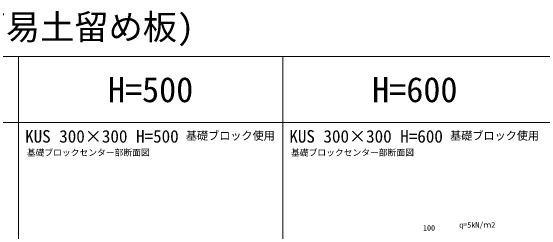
# Model space of a CAD drawing. Units: millimetres at full size, sheet at 1:40; details may follow other scales. Extents: x 206103 to 244503, y 883348 to 903496.
# Drawn here: x 211244 to 215269, y 901826 to 903496 of the extents above; entities that cross this region are included whole.
import ezdxf
from ezdxf.enums import TextEntityAlignment as Align

# ---------------------------------------------------------------- set-up
doc = ezdxf.new("R2010")
doc.units = ezdxf.units.MM
doc.header["$LTSCALE"] = 40
for name, color, linetype, lineweight in [('0_2', 7, 'Continuous', 20), ('図枠', 5, 'Continuous', 13), ('寸法線', 7, 'Continuous', 13)]:
    doc.layers.add(name, color=color, linetype=linetype, lineweight=lineweight)
doc.layers.add('文字', color=7, linetype='Continuous')
doc.styles.add('ＭＳ ゴシック', font='')
doc.styles.get('ＭＳ ゴシック').set_extended_font_data('MS Gothic')

msp = doc.modelspace()

# ---------------------------------------------------------------- linework, layer by layer
at = {"layer": '図枠'}
for p, q in [((206103.21, 903148.33), (223303.21, 903148.33)), ((211303.21, 903148.33), (211303.21, 883448.33)), ((213303.21, 903148.33), (213303.21, 883448.33)), ((206103.21, 902648.33), (223303.21, 902648.33))]:
    msp.add_line(p, q, dxfattribs=at)

# ---------------------------------------------------------------- texts
at = {"layer": '0_2', "style": 'ＭＳ ゴシック'}
for p in [(211365.97, 902383.91), (213365.97, 902383.91)]:
    msp.add_text('基礎ブロックセンター部断面図', height=47.47, dxfattribs=at).set_placement(p, align=Align.BOTTOM_LEFT)
at = {"layer": '寸法線', "style": 'ＭＳ ゴシック'}
msp.add_text('100', height=42.72, dxfattribs=at).set_placement((214410.77, 901851.88), align=Align.MIDDLE_CENTER)
at = {"layer": '文字', "style": 'ＭＳ ゴシック'}
for s, height, p in [('パネックス[KUS](歩道用)(長尺U字溝対応簡易土留め板)', 189.9, (206160.12, 903220.18)), ('KUS 300×300 H=500', 94.94, (211353.21, 902468.83)), ('KUS 300×300 H=600', 94.94, (213353.21, 902468.83)), ('q=5kN/ｍ2', 42.72, (214639.07, 901840.15))]:
    msp.add_text(s, height=height, dxfattribs=at).set_placement(p, align=Align.BOTTOM_LEFT)
for s, p in [('H=500', (212303.21, 902898.33)), ('H=600', (214303.21, 902898.33))]:
    msp.add_text(s, height=189.9, dxfattribs=at).set_placement(p, align=Align.MIDDLE_CENTER)
for p in [(213243.58, 902549.79), (215243.58, 902549.79)]:
    msp.add_text('基礎ブロック使用', height=61.71, dxfattribs=at).set_placement(p, align=Align.MIDDLE_RIGHT)

doc.saveas('drawing.dxf')
